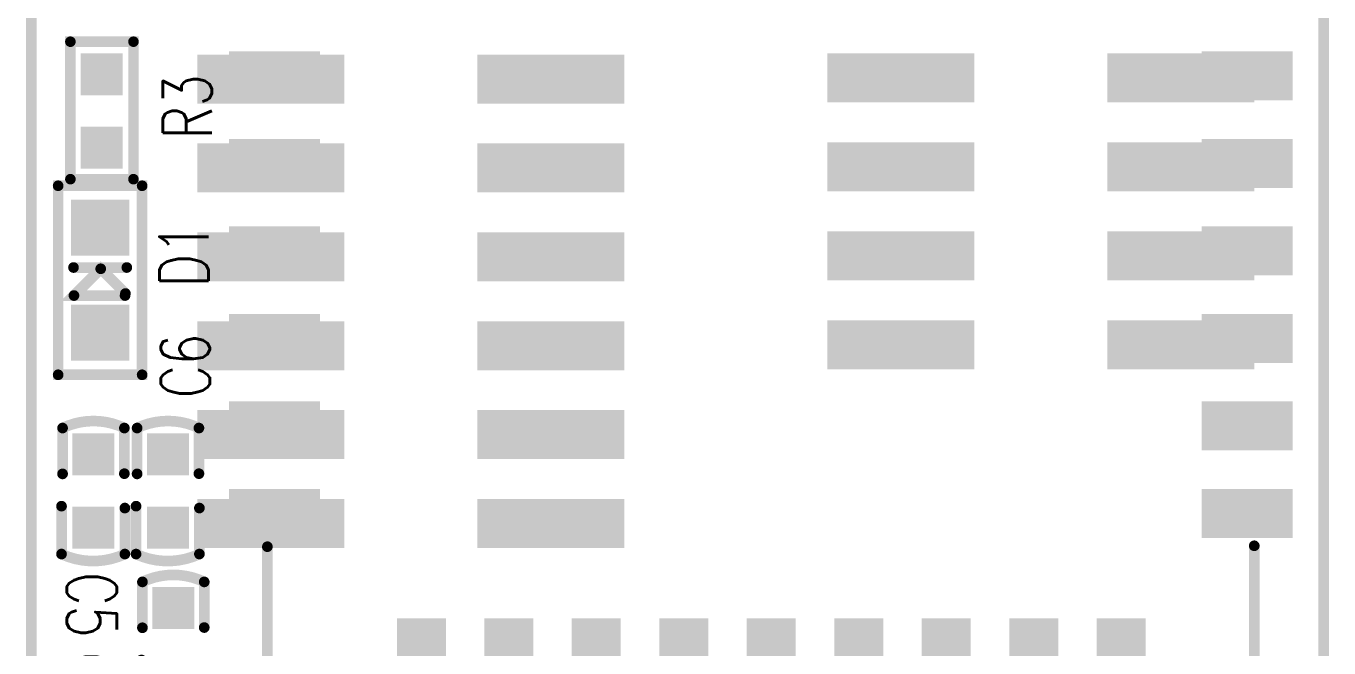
# Model space of a CAD drawing. Extents: x -9 to 9.6, y 3 to 43.5.
# Drawn here: x -9 to 9.62, y 22.78 to 31.66 of the extents above; entities that cross this region are included whole.
import ezdxf

# ---------------------------------------------------------------- set-up
doc = ezdxf.new("R2010")
doc.units = 0
for name, color, linetype in [('BOARD_OUTLINE_00', 254, 'CONTINUOUS'), ('DRIL_PLTE_THRU_01', 16, 'CONTINUOUS'), ('DRIL_PLTE_THRU_02', 136, 'CONTINUOUS'), ('DRIL_PLTE_THRU_03', 96, 'CONTINUOUS'), ('DRIL_PLTE_THRU_04', 176, 'CONTINUOUS'), ('PADS_BOT', 5, 'CONTINUOUS'), ('PADS_INNER', 1, 'CONTINUOUS'), ('PADS_TOP', 1, 'CONTINUOUS'), ('PART_NAME_01', 254, 'CONTINUOUS'), ('PART_NAME_04', 136, 'CONTINUOUS'), ('PART_TOP_2DLINE_00', 254, 'CONTINUOUS'), ('PART_TOP_2DLINE_01', 254, 'CONTINUOUS')]:
    doc.layers.add(name, color=color, linetype=linetype)
doc.styles.add('W0$1', font='simplex', dxfattribs={"width": 0.75})
doc.styles.add('W0$127', font='simplex', dxfattribs={"width": 0.75})

# ---------------------------------------------------------------- blocks, each defined once
blk = doc.blocks.new('BOARD_447')
at = {"layer": 'BOARD_OUTLINE_00', "const_width": 0.15}
blk.add_lwpolyline([(14.22, 5.353, -0.396938), (13.141, 4.161), (-3.257, 4.161, -0.396433), (-4.244, 5.012), (-4.244, 41.797, -0.395928), (-2.681, 43.183), (13.012, 43.183, -0.354119), (14.221, 41.858)], format="xyb", close=True, dxfattribs=at)
blk = doc.blocks.new('SMOOTH_0$1524')
at = {"const_width": 0.0762}
blk.add_lwpolyline([(-0.0381, 0, 1), (0.0381, 0, 1)], format="xyb", close=True, dxfattribs=at)
blk = doc.blocks.new('PART_BODY_TOP_19')
at = {"layer": 'PART_TOP_2DLINE_01', "const_width": 0.152}
for points in [[(-0.248, 0.444), (-0.9, 0.444, 0.227194), (-0.9, -0.439), (-0.245, -0.439)], [(0.243, 0.451), (0.9, 0.451, -0.222152), (0.9, -0.454), (0.216, -0.454)]]:
    blk.add_lwpolyline(points, format="xyb", dxfattribs=at)
at = {"layer": 'PART_TOP_2DLINE_01'}
for p in [(-0.9, 0.444), (-0.248, 0.444), (0.243, 0.451), (0.9, 0.451), (-0.9, -0.439), (-0.245, -0.439), (0.216, -0.454), (0.9, -0.454)]:
    blk.add_blockref('SMOOTH_0$1524', p, dxfattribs=at)
blk = doc.blocks.new('DRIL_HOLE_0')
blk.add_lwpolyline([(0, 0, 1), (0, 0, 1)], format="xyb", close=True)
blk = doc.blocks.new('PAD_0')
blk.add_lwpolyline([(0, 0, 1), (0, 0, 1)], format="xyb", close=True)
blk = doc.blocks.new('PAD_3')
at = {"const_width": 0.6}
blk.add_lwpolyline([(-0.3, 0), (0.3, 0)], dxfattribs=at)
blk = doc.blocks.new('STK_TOP_170')
at = {"layer": 'DRIL_PLTE_THRU_01'}
blk.add_blockref('DRIL_HOLE_0', (0, 0), dxfattribs=at)
at = {"layer": 'DRIL_PLTE_THRU_02'}
blk.add_blockref('DRIL_HOLE_0', (0, 0), dxfattribs=at)
at = {"layer": 'DRIL_PLTE_THRU_03'}
blk.add_blockref('DRIL_HOLE_0', (0, 0), dxfattribs=at)
at = {"layer": 'DRIL_PLTE_THRU_04'}
blk.add_blockref('DRIL_HOLE_0', (0, 0), dxfattribs=at)
at = {"layer": 'PADS_BOT'}
blk.add_blockref('PAD_0', (0, 0), dxfattribs=at)
at = {"layer": 'PADS_INNER'}
blk.add_blockref('PAD_0', (0, 0), dxfattribs=at)
at = {"layer": 'PADS_TOP', "rotation": 90}
blk.add_blockref('PAD_3', (0, 0), dxfattribs=at)
blk = doc.blocks.new('SYM_TOP_16')
for name, p in [('STK_TOP_170', (-0.525, 0.00167)), ('STK_TOP_170', (0.525, 0.00167)), ('PART_BODY_TOP_19', (0, 0))]:
    blk.add_blockref(name, p)
blk = doc.blocks.new('PART_TOP_2')
blk.add_blockref('SYM_TOP_16', (0, 0))
at = {"layer": 'PART_NAME_01', "style": 'W0$127', "width": 0.75}
blk.add_text('C5', height=0.7112, dxfattribs=at).set_placement((1.157, -0.377))
blk = doc.blocks.new('PART_TOP_3')
blk.add_blockref('SYM_TOP_16', (0, 0))
at = {"layer": 'PART_NAME_01', "style": 'W0$1', "width": 0.75}
blk.add_text('C6', height=0.7, rotation=180, dxfattribs=at).set_placement((-1.325, 0.601))
blk = doc.blocks.new('PART_BODY_TOP_20')
at = {"layer": 'PART_TOP_2DLINE_01', "const_width": 0.152}
for points in [[(-6.55, 15.28), (-6.55, 20.05), (7.48, 20.05), (7.48, 12.666)], [(-6.55, 1.724), (-6.55, -0.05), (-4.817, -0.05)], [(7.55, 1.737), (7.55, -0.05), (6.136, -0.05)]]:
    blk.add_lwpolyline(points, dxfattribs=at)
blk.add_lwpolyline([(2.065, 19.973), (7.465, 19.973), (7.465, 13.473), (2.065, 13.473)], close=True, dxfattribs=at)
at = {"layer": 'PART_TOP_2DLINE_01'}
for p in [(-6.55, 20.05), (7.48, 20.05), (2.065, 19.973), (7.465, 19.973), (-6.55, 15.28), (2.065, 13.473), (7.465, 13.473), (7.48, 12.666), (-6.55, 1.724), (7.55, 1.737), (-6.55, -0.05), (-4.817, -0.05), (6.136, -0.05), (7.55, -0.05)]:
    blk.add_blockref('SMOOTH_0$1524', p, dxfattribs=at)
blk = doc.blocks.new('PAD_4')
at = {"const_width": 0.7}
blk.add_lwpolyline([(-0.65, 0), (0.65, 0)], dxfattribs=at)
blk = doc.blocks.new('STK_TOP_180')
at = {"layer": 'DRIL_PLTE_THRU_01'}
blk.add_blockref('DRIL_HOLE_0', (0, 0), dxfattribs=at)
at = {"layer": 'DRIL_PLTE_THRU_02'}
blk.add_blockref('DRIL_HOLE_0', (0, 0), dxfattribs=at)
at = {"layer": 'DRIL_PLTE_THRU_03'}
blk.add_blockref('DRIL_HOLE_0', (0, 0), dxfattribs=at)
at = {"layer": 'DRIL_PLTE_THRU_04'}
blk.add_blockref('DRIL_HOLE_0', (0, 0), dxfattribs=at)
at = {"layer": 'PADS_BOT'}
blk.add_blockref('PAD_0', (0, 0), dxfattribs=at)
at = {"layer": 'PADS_INNER'}
blk.add_blockref('PAD_0', (0, 0), dxfattribs=at)
at = {"layer": 'PADS_TOP'}
blk.add_blockref('PAD_4', (0, 0), dxfattribs=at)
blk = doc.blocks.new('STK_TOP_181')
at = {"layer": 'DRIL_PLTE_THRU_01'}
blk.add_blockref('DRIL_HOLE_0', (0, 0), dxfattribs=at)
at = {"layer": 'DRIL_PLTE_THRU_02'}
blk.add_blockref('DRIL_HOLE_0', (0, 0), dxfattribs=at)
at = {"layer": 'DRIL_PLTE_THRU_03'}
blk.add_blockref('DRIL_HOLE_0', (0, 0), dxfattribs=at)
at = {"layer": 'DRIL_PLTE_THRU_04'}
blk.add_blockref('DRIL_HOLE_0', (0, 0), dxfattribs=at)
at = {"layer": 'PADS_BOT'}
blk.add_blockref('PAD_0', (0, 0), dxfattribs=at)
at = {"layer": 'PADS_INNER'}
blk.add_blockref('PAD_0', (0, 0), dxfattribs=at)
at = {"layer": 'PADS_TOP', "rotation": 90}
blk.add_blockref('PAD_4', (0, 0), dxfattribs=at)
blk = doc.blocks.new('SYM_TOP_17')
for name, p in [('PART_BODY_TOP_20', (0, 0)), ('STK_TOP_180', (-6.45, 8.45)), ('STK_TOP_180', (7.45, 8.45)), ('STK_TOP_180', (-6.45, 7.2)), ('STK_TOP_180', (7.45, 7.2)), ('STK_TOP_180', (-6.45, 5.95)), ('STK_TOP_180', (7.45, 5.95)), ('STK_TOP_180', (-6.45, 4.7)), ('STK_TOP_180', (7.45, 4.7)), ('STK_TOP_180', (-6.45, 3.45)), ('STK_TOP_180', (7.45, 3.45)), ('STK_TOP_180', (-6.45, 2.2)), ('STK_TOP_180', (7.45, 2.2)), ('STK_TOP_181', (-4.35, 0.05)), ('STK_TOP_181', (-3.1, 0.05)), ('STK_TOP_181', (-1.85, 0.05)), ('STK_TOP_181', (-0.6, 0.05)), ('STK_TOP_181', (0.65, 0.05)), ('STK_TOP_181', (1.9, 0.05)), ('STK_TOP_181', (3.15, 0.05)), ('STK_TOP_181', (4.4, 0.05)), ('STK_TOP_181', (5.65, 0.05))]:
    blk.add_blockref(name, p)
blk = doc.blocks.new('PART_TOP_4')
blk.add_blockref('SYM_TOP_17', (0, 0))
blk = doc.blocks.new('SMOOTH_0$15011')
at = {"const_width": 0.0751}
blk.add_lwpolyline([(-0.038, 0, 1), (0.038, 0, 1)], format="xyb", close=True, dxfattribs=at)
blk = doc.blocks.new('PART_BODY_TOP_9')
at = {"layer": 'PART_TOP_2DLINE_00', "const_width": 0.15}
blk.add_lwpolyline([(-0.974, 0.448), (0.99, 0.448), (0.99, -0.453), (-0.974, -0.453)], close=True, dxfattribs=at)
at = {"layer": 'PART_TOP_2DLINE_00'}
for p in [(-0.974, 0.448), (0.99, 0.448), (-0.974, -0.453), (0.99, -0.453)]:
    blk.add_blockref('SMOOTH_0$15011', p, dxfattribs=at)
blk = doc.blocks.new('PAD_5')
at = {"const_width": 0.6}
blk.add_lwpolyline([(-0.3, 0), (0.3, 0)], dxfattribs=at)
blk = doc.blocks.new('STK_TOP_7')
at = {"layer": 'DRIL_PLTE_THRU_01'}
blk.add_blockref('DRIL_HOLE_0', (0, 0), dxfattribs=at)
at = {"layer": 'DRIL_PLTE_THRU_02'}
blk.add_blockref('DRIL_HOLE_0', (0, 0), dxfattribs=at)
at = {"layer": 'DRIL_PLTE_THRU_03'}
blk.add_blockref('DRIL_HOLE_0', (0, 0), dxfattribs=at)
at = {"layer": 'DRIL_PLTE_THRU_04'}
blk.add_blockref('DRIL_HOLE_0', (0, 0), dxfattribs=at)
at = {"layer": 'PADS_BOT'}
blk.add_blockref('PAD_0', (0, 0), dxfattribs=at)
at = {"layer": 'PADS_INNER'}
blk.add_blockref('PAD_0', (0, 0), dxfattribs=at)
at = {"layer": 'PADS_TOP'}
blk.add_blockref('PAD_5', (0, 0), dxfattribs=at)
blk = doc.blocks.new('SYM_TOP_10')
for name, p in [('PART_BODY_TOP_9', (0, 0)), ('STK_TOP_7', (-0.525, 0)), ('STK_TOP_7', (0.525, 0))]:
    blk.add_blockref(name, p)
blk = doc.blocks.new('PART_TOP_18')
blk.add_blockref('SYM_TOP_10', (0, 0))
at = {"layer": 'PART_NAME_01', "style": 'W0$1', "width": 0.75}
blk.add_text('R3', height=0.7, dxfattribs=at).set_placement((-0.402, -1.574))
blk = doc.blocks.new('PART_BODY_TOP_21')
at = {"layer": 'PART_TOP_2DLINE_01', "const_width": 0.152}
blk.add_lwpolyline([(-1.35, 0.6), (1.35, 0.6), (1.35, -0.6), (-1.35, -0.6)], close=True, dxfattribs=at)
for points in [[(0.189, 0.361), (-0.164, 0.008), (0.218, -0.374), (0.218, 0.356)], [(-0.182, 0.381), (-0.182, -0.381)]]:
    blk.add_lwpolyline(points, dxfattribs=at)
at = {"layer": 'PART_TOP_2DLINE_01'}
for p in [(-1.35, 0.6), (1.35, 0.6), (-0.182, 0.381), (0.189, 0.361), (0.218, 0.356), (-0.164, 0.008), (-0.182, -0.381), (0.218, -0.374), (-1.35, -0.6), (1.35, -0.6)]:
    blk.add_blockref('SMOOTH_0$1524', p, dxfattribs=at)
blk = doc.blocks.new('PAD_6')
at = {"const_width": 0.8}
blk.add_lwpolyline([(-0.415, 0), (0.415, 0)], dxfattribs=at)
blk = doc.blocks.new('STK_TOP_205')
at = {"layer": 'DRIL_PLTE_THRU_01'}
blk.add_blockref('DRIL_HOLE_0', (0, 0), dxfattribs=at)
at = {"layer": 'DRIL_PLTE_THRU_02'}
blk.add_blockref('DRIL_HOLE_0', (0, 0), dxfattribs=at)
at = {"layer": 'DRIL_PLTE_THRU_03'}
blk.add_blockref('DRIL_HOLE_0', (0, 0), dxfattribs=at)
at = {"layer": 'DRIL_PLTE_THRU_04'}
blk.add_blockref('DRIL_HOLE_0', (0, 0), dxfattribs=at)
at = {"layer": 'PADS_BOT'}
blk.add_blockref('PAD_0', (0, 0), dxfattribs=at)
at = {"layer": 'PADS_INNER'}
blk.add_blockref('PAD_0', (0, 0), dxfattribs=at)
at = {"layer": 'PADS_TOP', "rotation": 90}
blk.add_blockref('PAD_6', (0, 0), dxfattribs=at)
blk = doc.blocks.new('SYM_TOP_18')
for name, p in [('STK_TOP_205', (-0.75, 0)), ('STK_TOP_205', (0.75, 0)), ('PART_BODY_TOP_21', (0, 0))]:
    blk.add_blockref(name, p)
blk = doc.blocks.new('PART_TOP_22')
blk.add_blockref('SYM_TOP_18', (0, 0))
at = {"layer": 'PART_NAME_01', "style": 'W0$1', "width": 0.75}
blk.add_text('D1', height=0.7, rotation=180, dxfattribs=at).set_placement((0.099, 1.546))
blk = doc.blocks.new('PART_TOP_28')
blk.add_blockref('SYM_TOP_16', (0, 0))
at = {"layer": 'PART_NAME_01', "style": 'W0$1', "width": 0.75}
blk.add_text('C2', height=0.7, dxfattribs=at).set_placement((0.101, -1.521))
blk = doc.blocks.new('PAD_21')
at = {"const_width": 0.7}
blk.add_lwpolyline([(-1.05, 0), (1.05, 0)], dxfattribs=at)
blk = doc.blocks.new('STK_BOT_253')
at = {"layer": 'DRIL_PLTE_THRU_01'}
blk.add_blockref('DRIL_HOLE_0', (0, 0), dxfattribs=at)
at = {"layer": 'DRIL_PLTE_THRU_02'}
blk.add_blockref('DRIL_HOLE_0', (0, 0), dxfattribs=at)
at = {"layer": 'DRIL_PLTE_THRU_03'}
blk.add_blockref('DRIL_HOLE_0', (0, 0), dxfattribs=at)
at = {"layer": 'DRIL_PLTE_THRU_04'}
blk.add_blockref('DRIL_HOLE_0', (0, 0), dxfattribs=at)
at = {"layer": 'PADS_BOT', "rotation": 90}
blk.add_blockref('PAD_21', (0, 0), dxfattribs=at)
at = {"layer": 'PADS_INNER'}
blk.add_blockref('PAD_0', (0, 0), dxfattribs=at)
at = {"layer": 'PADS_TOP'}
blk.add_blockref('PAD_0', (0, 0), dxfattribs=at)
blk = doc.blocks.new('SYM_BOT_26')
for p in [(-2.54, 2), (-1.27, 2), (0, 2), (1.27, 2), (2.54, 2), (-2.54, -2), (-1.27, -2), (0, -2), (1.27, -2), (2.54, -2)]:
    blk.add_blockref('STK_BOT_253', p)
blk = doc.blocks.new('PART_BOT_35')
blk.add_blockref('SYM_BOT_26', (0, 0))
at = {"layer": 'PART_NAME_04', "style": 'W0$1', "width": 0.75}
blk.add_text('J2', height=0.7, rotation=90, dxfattribs=at).set_placement((-4.018, -0.558))
blk = doc.blocks.new('SYM_BOT_36')
for p in [(-4.445, 2), (-3.175, 2), (-1.905, 2), (-0.635, 2), (0.635, 2), (1.905, 2), (3.175, 2), (4.445, 2), (-4.445, -2), (-3.175, -2), (-1.905, -2), (-0.635, -2), (0.635, -2), (1.905, -2), (3.175, -2), (4.445, -2)]:
    blk.add_blockref('STK_BOT_253', p)
blk = doc.blocks.new('PART_BOT_42')
blk.add_blockref('SYM_BOT_36', (0, 0))
at = {"layer": 'PART_NAME_04', "style": 'W0$1', "width": 0.75}
blk.add_text('J1', height=0.7, rotation=90, dxfattribs=at).set_placement((-5.986, -0.192))

msp = doc.modelspace()

# ---------------------------------------------------------------- block references
for name, p in [('PART_TOP_4', (1, 22.5)), ('BOARD_447', (-4.679, 0.017))]:
    msp.add_blockref(name, p)
at = {"xscale": -1, "rotation": -270}
for name, p in [('PART_BOT_42', (-3.5, 29)), ('PART_BOT_35', (5.5, 29.65))]:
    msp.add_blockref(name, p, dxfattribs=at)
for name, p, rotation in [('PART_TOP_18', (-7.916, 30.448), 90), ('PART_TOP_22', (-7.939, 28.03), 270), ('PART_TOP_3', (-6.972, 25.019), 270), ('PART_TOP_2', (-8.037, 25.019), 270), ('PART_TOP_28', (-6.896, 22.821), 270)]:
    msp.add_blockref(name, p, dxfattribs=dict(rotation=rotation))

doc.saveas('drawing.dxf')
